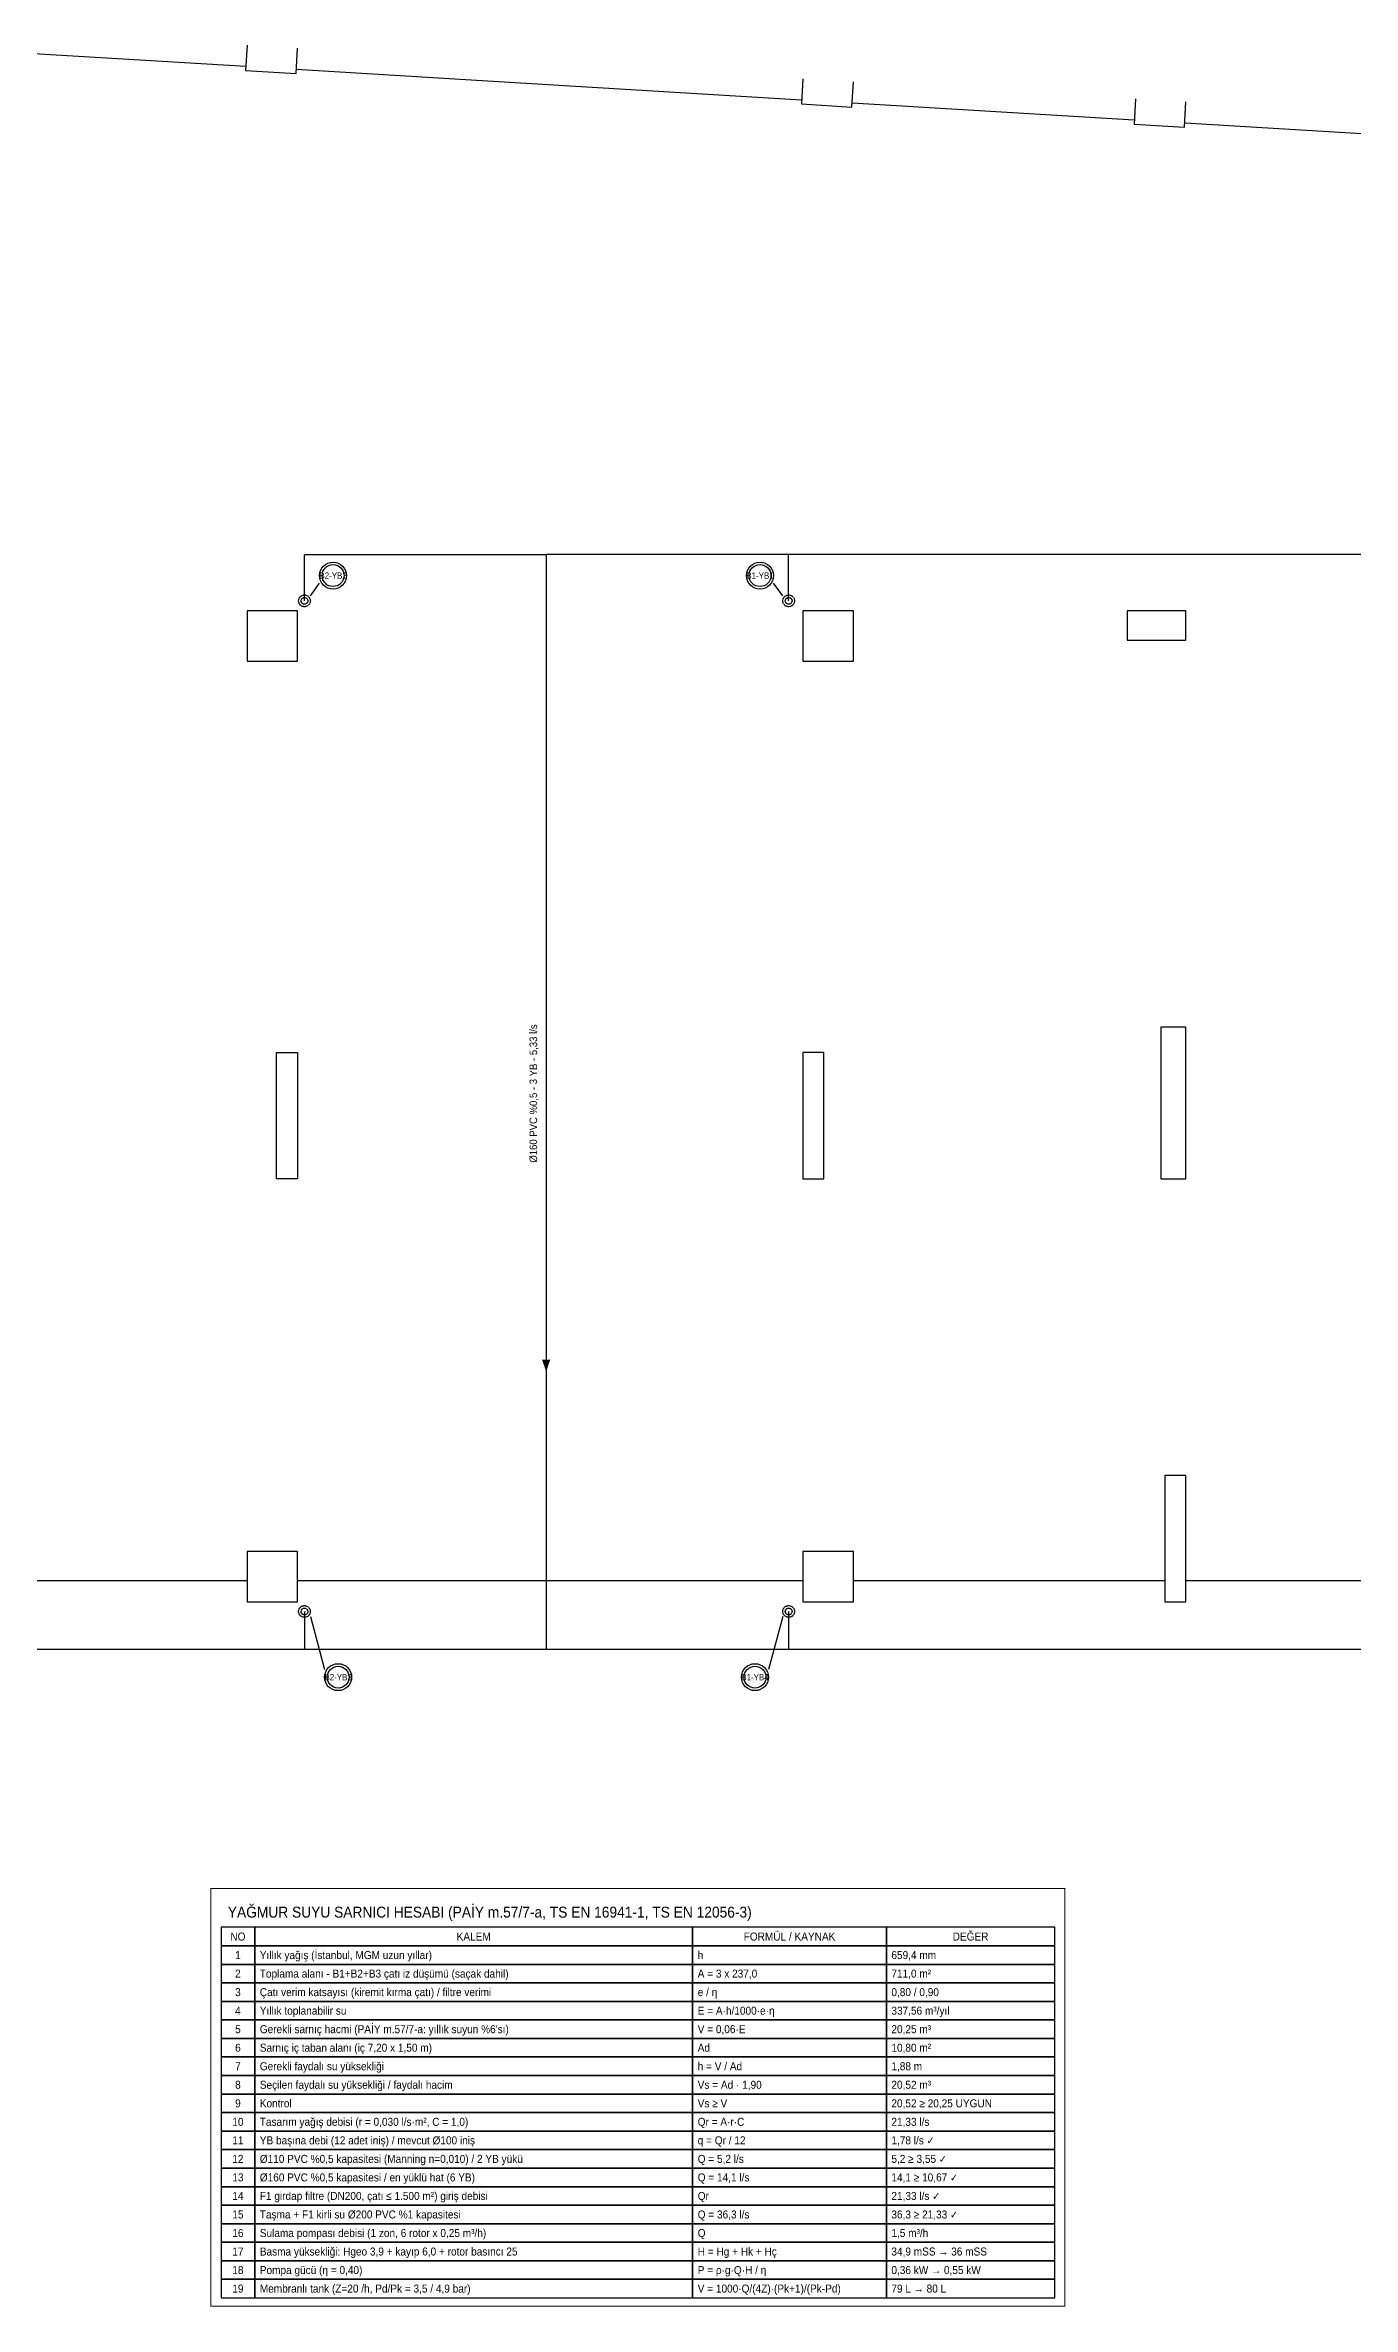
# Model space of a CAD drawing. Header units: centimetres. Extents: x 247949 to 357871, y -501485 to -497749.
# Drawn here: x 252191 to 253744, y -501091 to -498405 of the extents above; entities that cross this region are included whole.
import ezdxf
from ezdxf.enums import TextEntityAlignment as Align

# ---------------------------------------------------------------- set-up
doc = ezdxf.new("R2010")
doc.units = ezdxf.units.CM
doc.linetypes.add('DASHED', pattern=[1.524, 1.27, -0.254])
for name, color, linetype in [('MIM-KOLON-REFERANS', 8, 'Continuous'), ('MTY-YAGMUR-BORUSU', 3, 'DASHED'), ('MTY-YAGMUR-BORUSU-CAP', 3, 'Continuous'), ('MTY-YAGMURSU-KOLON NO', 3, 'Continuous'), ('ROTAS-HESAP-BASLIK', 2, 'Continuous'), ('ROTAS-HESAP-CERCEVE', 7, 'Continuous'), ('ROTAS-HESAP-CIZGI', 8, 'Continuous'), ('ROTAS-HESAP-YAZI', 7, 'Continuous')]:
    doc.layers.add(name, color=color, linetype=linetype)
doc.styles.add('ROTAS-ARIAL', font='arial.ttf')

msp = doc.modelspace()

# ---------------------------------------------------------------- linework, layer by layer
at = {"layer": 'MIM-KOLON-REFERANS'}
for points in [[(252104.4, -498410.6), (252429.4, -498430.2)], [(252430.9, -498405.2), (252429.1, -498435.2), (252489, -498438.8), (252490.8, -498408.9)], [(252489.3, -498433.8), (252729.4, -498448.3)], [(252729.4, -498448.3), (253089.4, -498470)], [(253090.9, -498445), (253089.1, -498475), (253149, -498478.6), (253150.8, -498448.6)], [(253149.3, -498473.6), (253484.4, -498493.8)], [(253485.9, -498468.8), (253484.1, -498498.8), (253544, -498502.4), (253545.8, -498472.4)], [(253544.3, -498497.4), (253879.4, -498517.6)], [(252430.9, -499076.7), (252430.9, -499136.7), (252490.9, -499136.7), (252490.9, -499076.7), (252430.9, -499076.7)], [(253090.9, -499076.7), (253090.9, -499136.7), (253150.9, -499136.7), (253150.9, -499076.7), (253090.9, -499076.7)], [(253545.8, -499111.7), (253545.8, -499076.7), (253475.8, -499076.7), (253475.8, -499111.7), (253545.8, -499111.7)], [(253515.8, -499751.1), (253545.8, -499751.1), (253545.8, -499571.1), (253515.8, -499571.1), (253515.8, -499751.1)], [(252490.9, -499751.1), (252465.9, -499751.1), (252465.9, -499601.1), (252490.9, -499601.1), (252490.9, -499751.1)], [(253090.9, -499751.1), (253115.9, -499751.1), (253115.9, -499601.1), (253090.9, -499601.1), (253090.9, -499751.1)], [(253520.8, -500103.6), (253520.8, -500253.6), (253545.8, -500253.6), (253545.8, -500103.6), (253520.8, -500103.6)], [(252430.9, -500193.6), (252430.9, -500253.6), (252490.9, -500253.6), (252490.9, -500193.6), (252430.9, -500193.6)], [(253090.9, -500193.6), (253090.9, -500253.6), (253150.9, -500253.6), (253150.9, -500193.6), (253090.9, -500193.6)], [(252430.9, -500228.6), (252061, -500228.5)], [(253090.9, -500228.5), (252811, -500228.5), (252490.9, -500228.6)], [(253520.8, -500228.5), (253150.9, -500228.5)], [(253855.7, -500228.5), (253545.8, -500228.5)]]:
    msp.add_lwpolyline(points, dxfattribs=at)
at = {"layer": 'MTY-YAGMUR-BORUSU'}
for p, q in [((253074, -499065), (253074, -499010)), ((252786, -499900), (252786, -499980)), ((252499, -500265), (252499, -500310)), ((253074, -500265), (253074, -500310))]:
    msp.add_line(p, q, dxfattribs=at)
at = {"layer": 'MTY-YAGMUR-BORUSU', "ltscale": 0.6}
for points in [[(252499, -499065), (252499, -499010), (252786, -499010)], [(254859, -499065), (254859, -499010), (252786, -499010), (252786, -500310)], [(254859, -500265), (254859, -500310), (250770, -500310)]]:
    msp.add_lwpolyline(points, dxfattribs=at)
at = {"layer": 'MTY-YAGMUR-BORUSU'}
for centre, radius in [((252499, -499065), 7), ((252499, -499065), 4), ((253074, -499065), 7), ((253074, -499065), 4), ((252499, -500265), 7), ((252499, -500265), 4), ((253074, -500265), 7), ((253074, -500265), 4)]:
    msp.add_circle(centre, radius, dxfattribs=at)
msp.add_solid([(252786, -499980), (252781.1, -499966), (252790.9, -499966)], dxfattribs=at)
at = {"layer": 'MTY-YAGMURSU-KOLON NO'}
for p, q in [((252506, -499059), (252517, -499044)), ((253067, -499059), (253056, -499044)), ((252506, -500271), (252523, -500334)), ((253067, -500271), (253050, -500334))]:
    msp.add_line(p, q, dxfattribs=at)
for centre, radius in [((252533, -499035), 16), ((252533, -499035), 13), ((253040, -499035), 16), ((253040, -499035), 13), ((252539, -500343), 16), ((252539, -500343), 13), ((253034, -500343), 16), ((253034, -500343), 13)]:
    msp.add_circle(centre, radius, dxfattribs=at)
at = {"layer": 'ROTAS-HESAP-CERCEVE', "const_width": 1.2}
msp.add_lwpolyline([(252388, -501090), (253402, -501090), (253402, -500594), (252388, -500594)], close=True, dxfattribs=at)
at = {"layer": 'ROTAS-HESAP-CIZGI'}
for points in [[(252400, -500662), (252440, -500662), (252440, -500640), (252400, -500640)], [(252440, -500662), (252960, -500662), (252960, -500640), (252440, -500640)], [(252960, -500662), (253190, -500662), (253190, -500640), (252960, -500640)], [(253190, -500662), (253390, -500662), (253390, -500640), (253190, -500640)], [(252400, -500684), (252440, -500684), (252440, -500662), (252400, -500662)], [(252440, -500684), (252960, -500684), (252960, -500662), (252440, -500662)], [(252960, -500684), (253190, -500684), (253190, -500662), (252960, -500662)], [(253190, -500684), (253390, -500684), (253390, -500662), (253190, -500662)], [(252400, -500706), (252440, -500706), (252440, -500684), (252400, -500684)], [(252400, -500728), (252440, -500728), (252440, -500706), (252400, -500706)], [(252440, -500706), (252960, -500706), (252960, -500684), (252440, -500684)], [(252440, -500728), (252960, -500728), (252960, -500706), (252440, -500706)], [(252960, -500706), (253190, -500706), (253190, -500684), (252960, -500684)], [(252960, -500728), (253190, -500728), (253190, -500706), (252960, -500706)], [(253190, -500706), (253390, -500706), (253390, -500684), (253190, -500684)], [(253190, -500728), (253390, -500728), (253390, -500706), (253190, -500706)], [(252400, -500750), (252440, -500750), (252440, -500728), (252400, -500728)], [(252440, -500750), (252960, -500750), (252960, -500728), (252440, -500728)], [(252960, -500750), (253190, -500750), (253190, -500728), (252960, -500728)], [(253190, -500750), (253390, -500750), (253390, -500728), (253190, -500728)], [(252400, -500772), (252440, -500772), (252440, -500750), (252400, -500750)], [(252440, -500772), (252960, -500772), (252960, -500750), (252440, -500750)], [(252960, -500772), (253190, -500772), (253190, -500750), (252960, -500750)], [(253190, -500772), (253390, -500772), (253390, -500750), (253190, -500750)], [(252400, -500794), (252440, -500794), (252440, -500772), (252400, -500772)], [(252440, -500794), (252960, -500794), (252960, -500772), (252440, -500772)], [(252960, -500794), (253190, -500794), (253190, -500772), (252960, -500772)], [(253190, -500794), (253390, -500794), (253390, -500772), (253190, -500772)], [(252400, -500816), (252440, -500816), (252440, -500794), (252400, -500794)], [(252400, -500838), (252440, -500838), (252440, -500816), (252400, -500816)], [(252440, -500816), (252960, -500816), (252960, -500794), (252440, -500794)], [(252440, -500838), (252960, -500838), (252960, -500816), (252440, -500816)], [(252960, -500816), (253190, -500816), (253190, -500794), (252960, -500794)], [(252960, -500838), (253190, -500838), (253190, -500816), (252960, -500816)], [(253190, -500816), (253390, -500816), (253390, -500794), (253190, -500794)], [(253190, -500838), (253390, -500838), (253390, -500816), (253190, -500816)], [(252400, -500860), (252440, -500860), (252440, -500838), (252400, -500838)], [(252440, -500860), (252960, -500860), (252960, -500838), (252440, -500838)], [(252960, -500860), (253190, -500860), (253190, -500838), (252960, -500838)], [(253190, -500860), (253390, -500860), (253390, -500838), (253190, -500838)], [(252400, -500882), (252440, -500882), (252440, -500860), (252400, -500860)], [(252440, -500882), (252960, -500882), (252960, -500860), (252440, -500860)], [(252960, -500882), (253190, -500882), (253190, -500860), (252960, -500860)], [(253190, -500882), (253390, -500882), (253390, -500860), (253190, -500860)], [(252400, -500904), (252440, -500904), (252440, -500882), (252400, -500882)], [(252440, -500904), (252960, -500904), (252960, -500882), (252440, -500882)], [(252960, -500904), (253190, -500904), (253190, -500882), (252960, -500882)], [(253190, -500904), (253390, -500904), (253390, -500882), (253190, -500882)], [(252400, -500926), (252440, -500926), (252440, -500904), (252400, -500904)], [(252440, -500926), (252960, -500926), (252960, -500904), (252440, -500904)], [(252960, -500926), (253190, -500926), (253190, -500904), (252960, -500904)], [(253190, -500926), (253390, -500926), (253390, -500904), (253190, -500904)], [(252400, -500948), (252440, -500948), (252440, -500926), (252400, -500926)], [(252400, -500970), (252440, -500970), (252440, -500948), (252400, -500948)], [(252440, -500948), (252960, -500948), (252960, -500926), (252440, -500926)], [(252440, -500970), (252960, -500970), (252960, -500948), (252440, -500948)], [(252960, -500948), (253190, -500948), (253190, -500926), (252960, -500926)], [(252960, -500970), (253190, -500970), (253190, -500948), (252960, -500948)], [(253190, -500948), (253390, -500948), (253390, -500926), (253190, -500926)], [(253190, -500970), (253390, -500970), (253390, -500948), (253190, -500948)], [(252400, -500992), (252440, -500992), (252440, -500970), (252400, -500970)], [(252440, -500992), (252960, -500992), (252960, -500970), (252440, -500970)], [(252960, -500992), (253190, -500992), (253190, -500970), (252960, -500970)], [(253190, -500992), (253390, -500992), (253390, -500970), (253190, -500970)], [(252400, -501014), (252440, -501014), (252440, -500992), (252400, -500992)], [(252440, -501014), (252960, -501014), (252960, -500992), (252440, -500992)], [(252960, -501014), (253190, -501014), (253190, -500992), (252960, -500992)], [(253190, -501014), (253390, -501014), (253390, -500992), (253190, -500992)], [(252400, -501036), (252440, -501036), (252440, -501014), (252400, -501014)], [(252440, -501036), (252960, -501036), (252960, -501014), (252440, -501014)], [(252960, -501036), (253190, -501036), (253190, -501014), (252960, -501014)], [(253190, -501036), (253390, -501036), (253390, -501014), (253190, -501014)], [(252400, -501058), (252440, -501058), (252440, -501036), (252400, -501036)], [(252400, -501080), (252440, -501080), (252440, -501058), (252400, -501058)], [(252440, -501058), (252960, -501058), (252960, -501036), (252440, -501036)], [(252440, -501080), (252960, -501080), (252960, -501058), (252440, -501058)], [(252960, -501058), (253190, -501058), (253190, -501036), (252960, -501036)], [(252960, -501080), (253190, -501080), (253190, -501058), (252960, -501058)], [(253190, -501058), (253390, -501058), (253390, -501036), (253190, -501036)], [(253190, -501080), (253390, -501080), (253390, -501058), (253190, -501058)]]:
    msp.add_lwpolyline(points, close=True, dxfattribs=at)

# ---------------------------------------------------------------- texts
at = {"layer": 'MTY-YAGMUR-BORUSU-CAP', "style": 'ROTAS-ARIAL', "width": 0.9}
msp.add_text('Ø160 PVC %0,5 - 3 YB - 5,33 l/s', height=9, rotation=90, dxfattribs=at).set_placement((252778, -499650), align=Align.BOTTOM_CENTER)
at = {"layer": 'MTY-YAGMURSU-KOLON NO', "style": 'ROTAS-ARIAL', "width": 0.9}
for s, p in [('B2-YB2', (252533, -499035)), ('B1-YB1', (253040, -499035)), ('B2-YB3', (252539, -500343)), ('B1-YB4', (253034, -500343))]:
    msp.add_text(s, height=7.5, dxfattribs=at).set_placement(p, align=Align.MIDDLE_CENTER)
at = {"layer": 'ROTAS-HESAP-BASLIK', "style": 'ROTAS-ARIAL', "width": 0.9}
for s, height, p in [('YAĞMUR SUYU SARNICI HESABI (PAİY m.57/7-a, TS EN 16941-1, TS EN 12056-3)', 13, (252408, -500622)), ("Gerekli sarnıç hacmi (PAİY m.57/7-a: yıllık suyun %6'sı)", 9.5, (252446, -500761)), ('V = 0,06·E', 9.5, (252966, -500761)), ('20,25 m³', 9.5, (253196, -500761)), ('Kontrol', 9.5, (252446, -500849)), ('Vs ≥ V', 9.5, (252966, -500849)), ('20,52 ≥ 20,25 UYGUN', 9.5, (253196, -500849))]:
    msp.add_text(s, height=height, dxfattribs=at).set_placement(p, align=Align.MIDDLE_LEFT)
for s, p in [('NO', (252420, -500651)), ('KALEM', (252700, -500651)), ('FORMÜL / KAYNAK', (253075, -500651)), ('DEĞER', (253290, -500651)), ('5', (252420, -500761)), ('9', (252420, -500849))]:
    msp.add_text(s, height=9.5, dxfattribs=at).set_placement(p, align=Align.MIDDLE_CENTER)
at = {"layer": 'ROTAS-HESAP-YAZI', "style": 'ROTAS-ARIAL', "width": 0.9}
for s, p in [('1', (252420, -500673)), ('2', (252420, -500695)), ('4', (252420, -500739)), ('3', (252420, -500717)), ('6', (252420, -500783)), ('7', (252420, -500805)), ('8', (252420, -500827)), ('10', (252420, -500871)), ('11', (252420, -500893)), ('12', (252420, -500915)), ('13', (252420, -500937)), ('14', (252420, -500959)), ('15', (252420, -500981)), ('16', (252420, -501003)), ('17', (252420, -501025)), ('18', (252420, -501047)), ('19', (252420, -501069))]:
    msp.add_text(s, height=9.5, dxfattribs=at).set_placement(p, align=Align.MIDDLE_CENTER)
for s, p in [('Yıllık yağış (İstanbul, MGM uzun yıllar)', (252446, -500673)), ('h', (252966, -500673)), ('659,4 mm', (253196, -500673)), ('Toplama alanı - B1+B2+B3 çatı iz düşümü (saçak dahil)', (252446, -500695)), ('A = 3 x 237,0', (252966, -500695)), ('711,0 m²', (253196, -500695)), ('Yıllık toplanabilir su', (252446, -500739)), ('Çatı verim katsayısı (kiremit kırma çatı) / filtre verimi', (252446, -500717)), ('e / η', (252966, -500717)), ('E = A·h/1000·e·η', (252966, -500739)), ('0,80 / 0,90', (253196, -500717)), ('337,56 m³/yıl', (253196, -500739)), ('Sarnıç iç taban alanı (iç 7,20 x 1,50 m)', (252446, -500783)), ('Ad', (252966, -500783)), ('10,80 m²', (253196, -500783)), ('Gerekli faydalı su yüksekliği', (252446, -500805)), ('h = V / Ad', (252966, -500805)), ('1,88 m', (253196, -500805)), ('Seçilen faydalı su yüksekliği / faydalı hacim', (252446, -500827)), ('Vs = Ad · 1,90', (252966, -500827)), ('20,52 m³', (253196, -500827)), ('Tasarım yağış debisi (r = 0,030 l/s·m², C = 1,0)', (252446, -500871)), ('Qr = A·r·C', (252966, -500871)), ('21,33 l/s', (253196, -500871)), ('YB başına debi (12 adet iniş) / mevcut Ø100 iniş', (252446, -500893)), ('q = Qr / 12', (252966, -500893)), ('1,78 l/s ✓', (253196, -500893)), ('Ø110 PVC %0,5 kapasitesi (Manning n=0,010) / 2 YB yükü', (252446, -500915)), ('Q = 5,2 l/s', (252966, -500915)), ('5,2 ≥ 3,55 ✓', (253196, -500915)), ('Ø160 PVC %0,5 kapasitesi / en yüklü hat (6 YB)', (252446, -500937)), ('Q = 14,1 l/s', (252966, -500937)), ('14,1 ≥ 10,67 ✓', (253196, -500937)), ('Taşma + F1 kirli su Ø200 PVC %1 kapasitesi', (252446, -500981)), ('F1 girdap filtre (DN200, çatı ≤ 1.500 m²) giriş debisi', (252446, -500959)), ('Qr', (252966, -500959)), ('Q = 36,3 l/s', (252966, -500981)), ('36,3 ≥ 21,33 ✓', (253196, -500981)), ('21,33 l/s ✓', (253196, -500959)), ('Sulama pompası debisi (1 zon, 6 rotor x 0,25 m³/h)', (252446, -501003)), ('Q', (252966, -501003)), ('1,5 m³/h', (253196, -501003)), ('Basma yüksekliği: Hgeo 3,9 + kayıp 6,0 + rotor basıncı 25', (252446, -501025)), ('H = Hg + Hk + Hç', (252966, -501025)), ('34,9 mSS → 36 mSS', (253196, -501025)), ('Pompa gücü (η = 0,40)', (252446, -501047)), ('P = ρ·g·Q·H / η', (252966, -501047)), ('0,36 kW → 0,55 kW', (253196, -501047)), ('Membranlı tank (Z=20 /h, Pd/Pk = 3,5 / 4,9 bar)', (252446, -501069)), ('V = 1000·Q/(4Z)·(Pk+1)/(Pk-Pd)', (252966, -501069)), ('79 L → 80 L', (253196, -501069))]:
    msp.add_text(s, height=9.5, dxfattribs=at).set_placement(p, align=Align.MIDDLE_LEFT)

doc.saveas('drawing.dxf')
